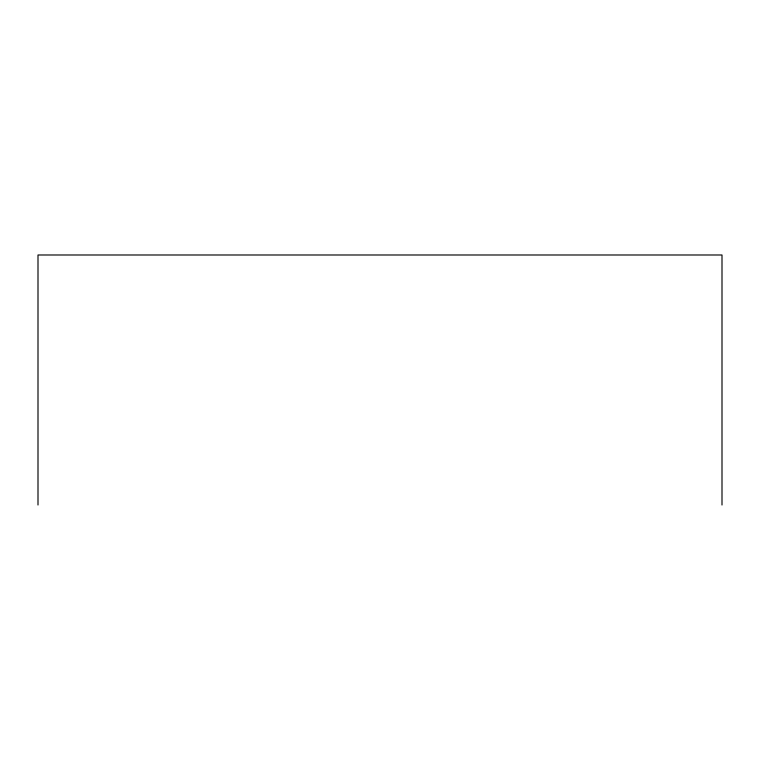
<?xml version="1.0" encoding="UTF-8"?>
<svg xmlns="http://www.w3.org/2000/svg" width="760" height="760" viewBox="0 0 760 760"><rect width="100%" height="100%" fill="white"/><g stroke="black" fill="none" stroke-linecap="round" stroke-linejoin="round"><path stroke-width="1.14" d="M722 505.01L722 254.99L38 254.99L38 505.01"/></g></svg>
